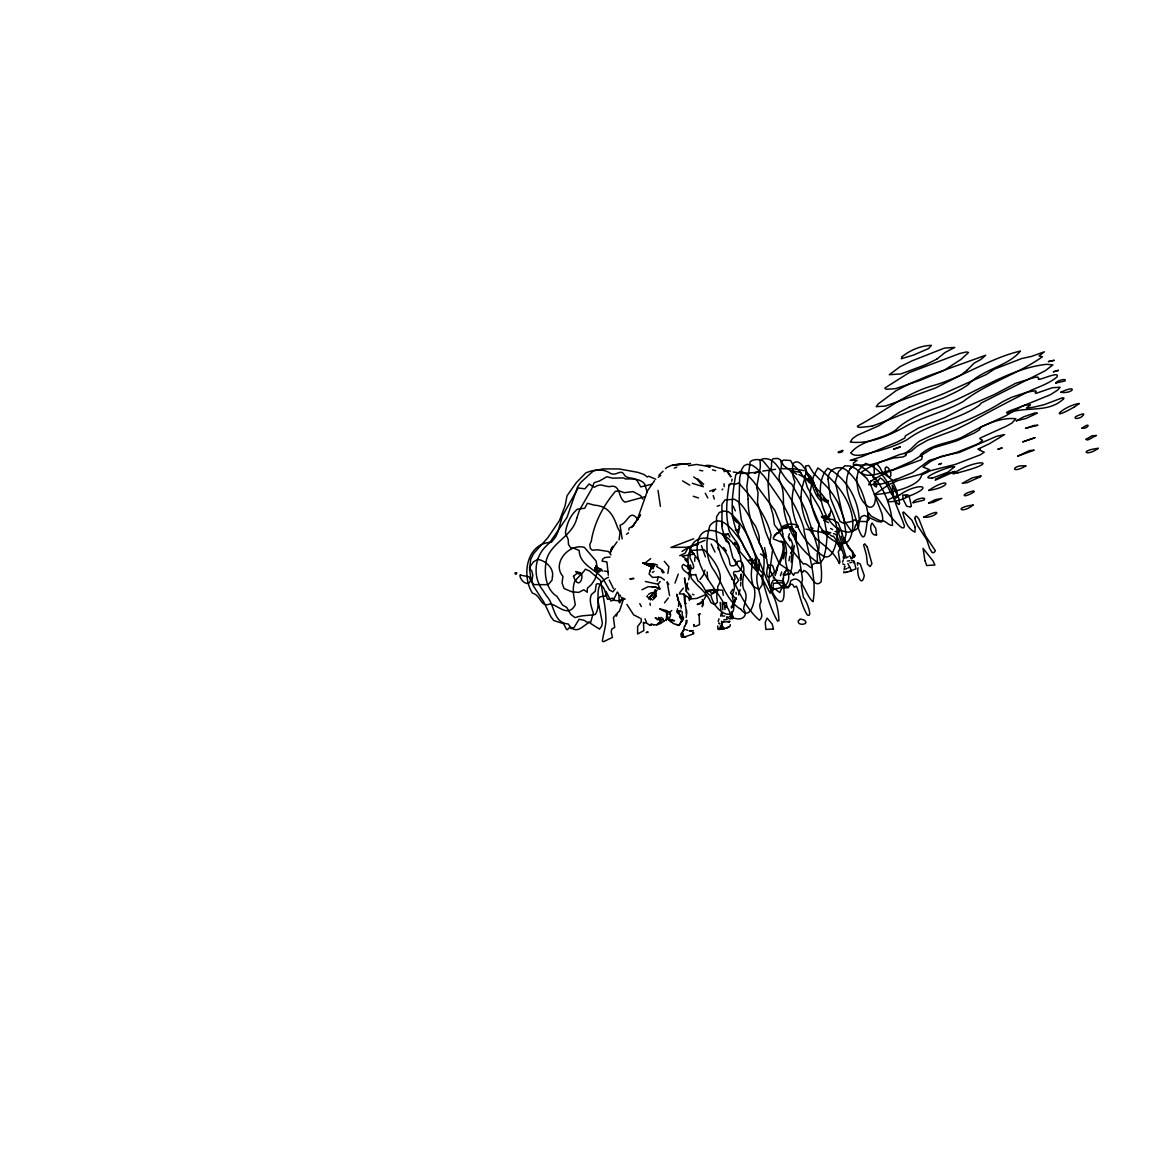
<?xml version="1.0" encoding="UTF-8"?>
<svg xmlns="http://www.w3.org/2000/svg" width="1156" height="1156" viewBox="0 0 1156 1156"><rect width="100%" height="100%" fill="white"/><g stroke="black" fill="none" stroke-linecap="round" stroke-linejoin="round"><path stroke-width="1.5" d="M758.943 559.547L759.246 567.293L758.177 569.749L755.504 568.145L754.536 565.255M796.065 541.615L796.036 532.743L790.502 526.847M653.386 593.071L655.972 591.395L655.914 595.889L652.562 600.036M668.616 619.052L674.54 620.815L668.5 619.038L673.269 623.532L679.049 625.439L681.997 620.339L680.523 615.758L677.344 612.492L677.373 610.96L679.338 610.686M685.421 595.528C683.442 602.97 687.545 609.862 686.202 617.362M695.666 574.518C690.248 576.815 677.864 567.928 683.427 564.388C693.123 570.602 697.111 570.804 690.161 558.334C688.528 541.673 698.614 534.274 714.119 540.025C720.188 545.545 727.182 551.918 729.248 560.096C730.057 564.012 729.436 566.715 733.366 565.775L735.115 565.284L737.875 561.267C744.204 558.94 742.831 572.61 736.545 571.541C730.578 570.703 735.288 576.266 735.028 579.04C732.875 581.107 733.728 583.245 734.436 585.745C734.898 590.47 732.023 592.956 732.499 597.522C739.84 626.09 714.553 613.128 711.027 595.629C704.322 593.042 704.134 584.315 697.949 580.919L695.681 574.518M677.344 612.492L677.459 608.764M686.491 613.764L686.606 610.166M791.716 554.605L791.282 562.293M783.335 578.072L783.204 580.933L773.494 580.11M623.705 598.476L619.486 610.975L617.535 612.666L616.408 616.119L616.293 614.313L613.388 617.622L614.717 627.275L611.726 629.153L611.206 631.971L612.449 637.39L603.475 641.725L602.363 641.175C603.331 633.098 606.597 625.41 605.831 616.856C605.311 604.386 602.29 592.927 600.585 580.587L589.676 571.064L585.355 569.171C582.407 574.055 577.87 576.714 574.532 581.858C571.974 589.069 573.983 597.291 575.298 604.718C568.304 618.041 558.435 605.383 550.169 603.837C540.401 608.244 541.311 595.297 532.454 593.144C521.212 575.717 526.457 542.915 551.383 542.294L555.964 536.427L557.886 531.876L562.524 515.706L578.188 487.976L584.922 488.829L589.083 483.974L594.271 487.283C601.51 482.659 602.999 486.56 609.674 486.647C621.22 483.555 617.607 498.279 625.035 502.166L645.539 496.574M685.999 623.359L686.129 620.367M853.403 562.9L853.345 560.646L851.495 560.559M684.655 602.204L684.034 593.852M643.487 622.318L643.791 630.641L637.606 633.979L637.606 626.538L641.32 621.682L641.103 618.474M722.197 526.442L722.428 522.425M740.606 585.875L740.823 582.205M682.098 614.501L682.257 611.77M679.193 593.938L682.95 593.982L690.753 598.895L691.187 596.698L686.317 591.395L687.589 583.058M740.924 578.217L741.184 574.243L740.823 577.928M694.684 561.296L694.929 557.38M784.129 574.807L789.866 573.896L791.614 568.709L793.926 547.091M783.277 579.691L783.696 575.283L786.456 569.865L783.06 574.763M858.084 567.871C856.278 573.622 861.625 588.765 864.283 575.659L860.208 563.926L857.434 562.654L857.564 565.111M876.566 534.896L875.713 528.278L872.173 523.032C868.907 526.269 871.277 536.456 876.566 534.925M859.226 521.125L861.321 516.645L864.413 515.388L877.751 521.515L881.58 522.006L882.794 519.232L882.201 514.333L870.613 484.696L866.827 478.411L855.729 468.715L850.31 466.056L844.848 465.781L838.505 471.561L835.268 481.922L843.085 517.108L844.285 520.807L851.683 531.746L854.053 530.373L855.642 525.084L859.313 521.081L858.489 527.367L855.975 529.679L849.255 532.15C823.375 531.746 811.44 485.144 827.783 468.238C846.409 478.107 858.879 499.782 859.226 520.879M738.54 594.95L740.086 589.531M667.113 618.792C671.217 618.677 671.838 612.492 668.211 611.51L667.185 612.088L666.29 620.541M678.485 606.423L679.02 601.741L677.488 599.357M741.097 575.659L741.256 574.344M721.315 612.868L720.708 616.206M773.089 586.482L773.494 583.115M683.485 636.999L682.343 633.185L683.485 636.999L684.612 636.985L693.499 633.864L693.036 632.231M731.748 579.257L731.921 577.899M825.991 548.247L823.592 558.521L820.24 563.044L818.593 563.145C801.411 551.542 788.016 532.526 784.259 511.848C782.496 501.95 784.866 491.098 780.141 481.835C776.731 475.232 783.103 468.57 781.051 462.01L783.479 460.059L790.588 460.493L792.944 464.741L798.782 470.232L804.648 478.382L807.408 487.572L819.329 507.672L824.011 518.105L827.234 535.3L826.005 548.175L826.439 546.181M651.16 598.707L651.045 599.458L650.062 596.799L652.634 594.112M657.446 624.341L656.738 624.789L660.293 622.188L658.718 617.333M782.988 580.832L782.887 583.766M721.835 615.816L722.384 612.796M688.673 579.821L691.013 568.102L690.508 565.053M731.734 481.199L732.124 479.119M788.927 560.819L789.837 556.238M682.416 633.329L683.803 636.566L681.332 636.826L680.855 634.167L684.02 629.196M796.195 534.708L795.068 539.939M736.155 597.594L733.034 607.001L731.372 607.724M776.919 570.211L777.742 566.295M827.089 517.079L829.575 516.096L830.745 510.938M789.866 573.896L783.768 575.081L784.144 573.463M806.238 473.209C817.408 480.318 813.781 497.745 827.436 502.47L828.274 500.317M844.039 569.735L844.834 566.339M687.112 620.31L686.505 623.648M730.216 624.601C731.777 627.881 722.197 628.864 718.757 629.543L718.223 628.878L719.523 628.286M785.083 552.423L783.465 558.782M724.263 471.735L724.639 470.217L730.39 471.128M721.402 621.234L722.341 622.174L721.228 628.922L720.361 625.656M705.926 592.233L709.943 591.106L711.735 593.881L713.686 592.912L714.466 589.835L722.616 590.181L723.295 595.326M775.141 574.388C777.005 563.695 785.473 554.143 782.569 542.843M657.172 580.962L658.212 577.09L660.827 577.35L664.454 579.965M777.049 569.388L775.112 575.63M724.523 628.633L721.59 625.28L722.225 628.734L721.214 626.422L722.341 622.174M667.821 573.419L668.905 566.801L664.295 561.296M668.992 614.414L669.642 612.145L666.636 612.377L666.564 618.72M701.634 601.423L701.056 603.446L697.169 604.516L703.166 601.265L702.328 599.516L703.007 600.701M679.41 616.755L681.997 620.339L682.156 616.74L681.592 621.234L683.514 617.983L682.416 615.642M718.237 621.48L719.003 618.836M597.262 571.815L595.109 579.011L591.569 584.416L587.335 588.274L587.234 592.262L583.838 589.777L578.65 592.436L571.642 591.713L564.041 588.52L562.047 582.913L562.943 576.425C551.542 563.405 568.94 543.031 584.387 547.395L596.062 561.021L597.219 567.567M789.953 540.733L788.421 536.875L789.389 533.696M791.311 548.623L792.669 544.245L791.138 539.996L788.421 536.875M704.9 570.154L703.368 575.052L700.016 579.561M842.58 562.134L843.23 560.096M688.384 574.749L689.742 570.5L687.589 565.472L688.037 568.897M780.445 575.818L781.673 571.974M825.283 516.284L828.592 517.108L829.098 515.518L828.346 517.267M594.805 569.373L595.152 567.654L594.661 570.226L595.499 570.948L595.961 568.434L596.38 570.139L598.981 572.234M652.793 567.379L651.03 568.275L649.094 573.968L652.446 577.393L658.212 577.09M684.092 628.864L683.817 629.688L685.378 629.587M576.873 517.946L579.546 510.085L591.728 488.844L594.155 482.688L599.588 480.939L606.857 476.734L612.492 478.136L623.561 477.905L625.396 478.96C631.956 478.902 639.976 478.367 644.643 483.887L647.259 492.442M674.974 583.072L678.269 574.113M794.273 545.444L790.747 553.637L793.204 549.028M721.214 626.422L721.113 625.454L719.567 629.442M829.127 514.102L828.332 516.096L829.575 516.096M576.887 517.917C572.769 535.994 552.004 542.077 546.644 559.128C543.652 571.541 545.199 589.069 556.961 596.395L562.582 605.036L566.743 607.478L570.804 614.428L575.052 617.651C581.699 614.949 588.592 615.888 595.398 614.385C602.681 603.533 590.673 584.907 608.562 577.249M683.803 636.566L681.606 633.083L682.95 636.508L681.867 634.182L683.731 629.904M756.154 568.463L758.177 569.749L759.275 564.504M779.26 564.446C782.02 557.929 786.571 549.62 782.757 542.699L773.248 538.884M681.867 634.182L682.343 633.185M650.799 596.062L649.845 597.233L656.001 590.976M658.472 622.983L658.01 623.922L659.628 623.734M852.03 558.362L855.108 555.646L846.958 544.274L843.548 537.627M850.021 468.787C839.964 488.034 854.443 507.744 857.651 526.356C866.494 552.828 865.815 522.05 868.691 513.105L871.263 516.212L880.323 520.865C885.438 519.261 887.75 525.705 892.504 525.431C891.392 502.138 879.095 473.339 855.989 464.235L850.021 468.787L851.495 467.226M798.377 620.888L800.14 619.009L803.767 619.876C811.165 624.283 796.903 626.552 798.377 620.902M783.768 575.124L784.303 574.07M615.295 588.765L612.853 591.843L609.328 589.892L603.23 578.983C595.513 569.186 579.546 564.851 579.185 550.502L572.856 547.785L570.818 548.002L568.477 544.49L568.246 539.664L565.414 532.959C566.628 524.029 570.356 515.056 577.422 509.189L584.748 508.25L587.378 503.25L594.198 505.129C608.359 506.053 613.316 515.099 617.622 527.671L620.05 532.15L619.081 539.852M610.96 550.415L617.058 541.817M683.918 627.607L684.771 625.902M684.771 626.191L685.725 624.341M772.959 580.615L771.081 584.242L771.442 588.433L773.147 589.329L779.693 587.971L783.204 585.832M703.31 602.767L702.27 606.77L702.602 604.299M704.105 599.343L705.926 595.99M660.567 621.625L660.871 619.891L659.411 618.229M650.048 571.122L651.03 568.275M660.379 621.928L660.871 621.119M650.337 599.993L650.149 596.828M828.592 517.108L829.43 515.749L828.577 516.891M680.826 610.238L680.855 611.452L678.471 612.088L677.373 610.96L680.523 615.758M652.446 564.287L655.076 564.403M732.687 589.444L730.549 592.826L735.852 599.01L732.138 607.29L732.76 602.999L735.852 599.01L734.32 600.932M656.189 595.904L654.267 598.577M631.768 527.541L640.511 514.825L637.072 520.258L647.36 491.054L654.556 480.621M679.656 592.725L683.326 588.101M664.324 620.815L660.466 623.633M803.781 477.486L805.197 475.347M1063.52 398.936L1063.939 398.011L1062.263 397.852L1044.186 404.687L1033.377 407.244L1026.441 408.039L1030.473 404.831L1025.401 405.062L1009.029 411.146L1006.601 412.475L1007.093 413.183C1027.193 405.843 1047.509 413.573 1063.419 399.037M668.298 597.97L664.512 602.84M773.248 537.786L777.323 532.815L774.26 535.82L775.459 534.534M633.04 525.749L636.277 521.298M734.508 585.601L738.626 580.471L735.317 574.59M654.339 566.454L652.461 567.35L642.779 562.943L653.732 564.46M653.776 592.927L654.758 591.699M646.739 596.612L647.577 595.557M645.366 581.497L658.01 584.228L660.221 581.439M653.342 596.236L652.865 597.334M752.484 558.753L751.559 559.894L748.828 560.068M754.16 563.752L752.845 561.773L755.287 558.825L755.475 563.391M842.724 563.897L844.761 564.778M810.948 477.818L807.191 480.202L809.388 482.587M729.364 485.477L731.358 483.266M658.819 475.217L663.096 471.2M698.643 615.021L700.045 613.634L699.105 615.093L699.553 624.645L695.464 626.364M722.067 489.855L722.832 489.046M855.108 555.646L851.033 558.854L851.004 557.423M729.479 616.625L732.066 613.981L731.488 612.434M729.638 621.307L728.8 622.145L729.754 621.437L727.919 621.509M596.048 567.697L595.152 567.654M665.48 468.671L666.477 467.79M899.975 494.768C917.431 482.442 937.241 485.303 907.937 496.618C897.417 503.091 872.881 504.305 899.917 494.782M780.632 530.691L777.121 533.667L781.933 529.737M731.401 607.666L733.034 607.001M665.769 619.948L666.969 618.951M670.379 611.683L671.78 610.556M645.77 562.481L650.669 558.637M712.775 491.705L714.379 490.462M658.284 477.312L660.784 475.419M729.161 618.951L731.286 617.347L732.066 613.981L733.164 618.431L730.549 618.865M680.494 621.957L682.878 620.18M711.735 593.881L715.073 591.511M626.523 534.26L628.561 532.844M657.143 590.427L654.874 591.511M648.516 594.343L651.767 592.508M682.054 551.426L688.412 547.193L705.001 540.358M848.244 556.744L846.337 557.871L838.172 531.731L835.094 531.457M647.36 623.633L650.134 625.367L651.753 624.76M622.925 597.999L621.986 598.62C616.654 610.368 621.162 594.256 617.29 592.045L613.561 599.877L612.983 598.201L607.565 599.314C605.325 593.794 604.704 584.026 597.161 583.679L596.178 584.618L595.268 591.294L591.467 594.459C588.664 600.441 591.583 607.218 593.303 613.085L590.745 622.116L587.205 622.318L584.228 620.31L579.113 619.24L574.214 627.303L571.035 628.691L569.662 627.217L567.495 629.717L566.353 629.196L563.593 623.705L553.767 620.526L550.877 616.842L543.826 602.088L533.234 585.673L531.182 580.081L529.592 569.821L530.662 559.403L533.61 553.551L547.828 537.728L559.403 520.648L565.082 505.808L567.047 495.736L576.382 482.558L585.861 472.876C593.389 469.726 602.984 468.281 610.122 473.194C616.206 476.836 620.96 468.238 624.327 474.899C627.173 479.596 634.124 476.474 637.361 480.997L640.727 486.878L651.97 484.234M772.092 588.303L773.263 588.418M652.374 572.422L653.964 571.411M688.499 465.695L696.461 464.466L710.405 466.764M870.959 481.185L868.618 484.754L881.797 483.916L896.247 479.364L894.672 479.942M633.806 525.272L629.023 528.263L628.878 530.069M726.055 535.242L728.323 533.928L729.826 537.063M666.636 612.377L668.457 611.784L667.431 611.813M705.81 594.545L697.025 598.389L690.753 598.895L688.514 593.953M595.774 568.001L596.019 565.891L596.843 567.582L601.842 569.489M848.114 567.856L849.66 567.004L847.854 563.608M843.909 571.642L843.837 572.74L851.365 571.021M909.122 407.215L899.83 411.984L878.661 425.87L857.145 435.321L852.666 438.471L850.252 442.04C870.41 444.496 891.363 434.685 908.717 424.599C926.418 415.77 946.027 411.189 963.295 401.45C987.426 382.752 1017.612 374.327 1042.394 356.771L1039.027 355.976L1044.359 351.8L1031.325 356.467L1021.803 358.505L994.435 369.125L986.082 374.587L943.599 393.69L909.208 407.172M726.849 627.809L728.916 626.725M652.331 593.057L653.631 592.407M713.686 592.912L716.07 591.713L716.59 593.144L714.466 589.835L709.943 591.106M845.542 569.113L846.886 568.492M693.687 538.768L670.899 547.438L688.412 547.193L698.253 544.303M712.66 490.621L715.694 489.219L709.668 491.17M650.684 564.706L655.134 564.735L647.851 564.706L642.779 562.943L650.163 566.31M679.714 555.704L685.103 553.204L688.412 547.193L699.105 560.848M667.07 467.284L672.604 464.958L690.522 463.498M786.326 527.96L779.231 529.477M641.883 589.762L648.126 586.742L655.481 586.786L657.735 587.855M653.747 597.522L655.177 594.791M654.758 591.886L655.972 591.395M623.965 599.068L618.735 600.845L613.244 600.224L610.932 601.019L606.033 591.41L605.484 596.019L600.152 596.756L597.739 599.372L602.377 622.925L601.626 626.234L599.473 629.095L588.996 622.39L581.309 627.853C575.645 631.783 571.382 629.023 568.188 623.951C553.175 623.012 554.866 605.05 546.846 596.265A47.497 37.642 86.4 0 1 543.378 590.991C533.263 578.925 533.769 559.894 544.187 548.132A292.15 231.503 86.4 0 1 550.01 542.222L567.018 517.368L577.552 486.979L580.803 482.384L593.375 470.897L602.97 468.917L619.081 468.931L637.91 472.37L643.892 474.437L647.389 477.038L648.545 476.185L655.727 479.205M895.178 479.827L912.72 472.616L929.121 460.435L957.717 451.982L978.395 443.687L982.614 440.349L979.753 438.63L980.389 437.936L1005.966 426.376L1011.818 423.168L1015.878 418.703C997.599 416.984 979.479 427.547 963.714 436.318C950.015 443.788 933.123 443.153 921.057 454.149C918.456 456.909 923.817 454.857 922.026 457.429L921.823 459.149L920.162 460.175L884.687 473.165L870.988 481.055M790.473 526.544L785.632 528.494M654.296 597.204L653.458 597.536L655.524 594.054L655.149 591.511M920.335 380.295L943.903 370.455L961.026 359.4L968.569 352.493L966.503 351.93L959.697 353.519L909.122 372.651L884.817 388.069L886.06 389.269L895.467 388.676L920.321 380.31M787.756 526.139L783.667 527.584M674.266 468.122L676.809 467.14M667.012 617.203L668.067 616.957M771.442 588.433L773.205 587.783M717.182 506.227L719.74 505.345M693.831 553.695L689.959 550.877L694.308 554.056L682.083 556.152L687.314 559.706L684.872 559.576L687.95 562.712M724.176 621.379L722.168 621.986L729.06 621.726M844.371 566.527L844.718 566.613M849.646 571.324L855.975 568.853L854.241 561.195M845.484 572.48L847.565 571.902M610.093 557.048L604.891 557.51L602.594 559.172L602.074 561.137L606.755 561.859M871.841 426.217C895.828 417.504 919.222 406.71 943.339 397.967C951.865 393.965 960.448 390.15 968.136 384.746C981.357 369.617 1008.307 366.279 1020.43 351.077C989.522 358.143 962.37 377.766 931.505 386.061C903.992 394.182 882.187 413.27 857.391 426.087L857.925 427.099L860.425 427.388L871.769 426.232M906.203 454.351L904.96 453.788L911.289 451.172L916.997 446.202L927.791 440.133L955.636 429.685L969.465 422.793C989.666 411.464 1010.662 400.453 1031.73 390.005C1040.357 386.379 1049.532 383.07 1056.844 377.131C1061.396 369.53 1034.895 382.824 1038.709 378.532L1037.799 377.015L1034.374 377.506L1015.532 383.344L994.088 394.658L964.205 407.707L944.698 417.634L918.456 428.038L905.321 435.942L904.83 438.008L897.172 442.054L862.405 456.476L850.151 460.319L857.16 460.305L853.417 463.079L853.446 465.377L871.393 464.567L893.66 458.007L902.677 457.01L905.914 455.565L906.217 454.366M758.611 471.865L754.463 472.891L760.417 471.576M828.404 519.189L823.795 520.316L828.563 522.685M685.002 636.855L686.158 636.595M698.238 614.472L699.366 614.241M658.01 623.922L659.209 623.676M773.147 577.884L774.375 577.639M782.959 582.711L774.592 583.216M795.559 527.223L798.218 526.731M652.23 587.378L655.481 586.786M762.816 471.056L775.532 469.307M847.334 561.079L849.588 560.689M756.197 472.385L742.297 473.44L733.265 472.009M728.323 533.928L722.818 534.289L726.445 541.731M706.099 590.499L713.657 589.387M719.697 623.546L719.133 622.997M842.753 450.464C831.655 453.643 844.14 452.979 842.565 450.493M657.157 624.775L653.834 624.948M775.777 589.011L773.335 588.881M681.809 636.71L683.239 636.551M648.762 564.475L652.215 564.706L648.487 564.215M849.776 562.683L851.625 562.466M722.876 616.134L724.696 615.917M735.274 529.954L738.438 529.607L739.768 528.191L739.45 526.255M690.768 630.685L691.49 630.612L689.207 630.829L693.369 630.714M723.902 619.789L727.11 619.5L726.618 616.842M653.863 565.631L651.377 564.388L648.502 564.807M646.392 622.665L643.487 622.968M649.903 625.237L651.175 625.136M923.601 517.223C935.695 518.336 945.926 505.923 923.63 517.209M772.829 628.98L765.864 629.442L765.243 622.419L767.122 618.084L772.208 624.052L773.48 629.066A3.887 2.254 64 0 1 773.075 628.965M688.138 463.672L672.604 464.958L687.213 463.816M782.063 468.628L793.767 468.816L804.128 470.622M805.877 479.596L809.46 479.538C813.94 486.604 814.301 495.519 821.295 501.083M723.959 628.777L722.399 628.792M609.241 580.023L613.345 588.462M656.998 588.78L659.903 588.852L658.01 584.228M733.179 543.985L736.589 544.115L738.67 548.479M667.171 610.744L659.643 608.851L664.44 611.394M667.185 612.088L665.35 611.871M607.42 571.613L608.215 571.714L604.357 570.948M731.705 618.229L733.164 618.431L731.56 611.64M725.072 609.588L724.032 602.536L726.633 602.926M829.632 533.956L805.905 529.13M699.582 470.29L702.761 470.868M823.534 517.397L831.626 519.478M830.832 532.772L821.772 530.806M692.3 483.28L703.31 486.748L697.169 479.335L693.672 476.966M823.448 533.205L827.999 534.202M658.414 618.706L662.085 620.006M718.685 623.46L719.769 623.734M722.919 468.671C716.951 468.194 711.98 464.596 705.81 465.521L709.582 467.284M712.472 469.827L715.651 470.709M657.591 588.202L659.903 588.852M810.616 527.714L813.015 528.393M800.949 472.515L791.831 470.738L796.831 474.394M656.781 618.229L655.163 617.752L657.952 620.021M730.606 476.792L727.081 471.561L723.974 470.463L722.803 468.83L724.537 469.35M654.932 564.273L657.533 565.053M682.199 617.579L683.514 617.983L679.049 625.439L676.607 624.457M651.059 623.893L653.66 624.717M693.297 496.285L698.499 497.947M833.49 533.581L836.019 534.433L838.606 539.635L844.805 558.261M826.034 518.076L821.324 516.356L822.696 518.163M724.032 602.536L726.243 603.345L727.052 606.698M798.854 474.581L807.177 478.887L811.151 484.147M798.016 525.85C792.77 522.743 786.253 524.073 781.326 527.15L782.28 528.148M832.349 519.232L838.245 523.003L842.348 533.985M686.433 629.818L687.69 630.338M817.884 495.057L818.766 495.418M639.875 618.012L633.633 614.848L626.899 604.4M684.627 602.883L686.303 603.591M750.071 560.414L752.556 561.498L753.654 563.507M731.271 606.38L732.355 606.871M692.43 594.213L693.918 594.892M597.609 568.03L596.482 567.48L597.811 567.986M780.878 541.008L784.158 542.641M692.762 632.476L693.903 633.055M824.647 515.778L825.846 516.4M656.594 566.527L662.186 569.807L664.136 572.451M660.842 617.434L662.995 618.619L663.746 621.22M722.803 468.83L723.974 470.463M830.6 528.494L832.609 529.636M830.384 535.156L832.595 536.427M599.328 569.084L602.681 571.165M682.604 480.91L689.756 485.173M600.181 571.44L597.291 569.648L596.019 565.891L595.456 570.009M796.036 532.743L793.03 529.173M828.13 500.953L823.115 497.86L827.436 502.47M667.561 618.85L671.983 622.448L668.37 619.009M624.168 598.476L625.179 599.198M653.154 568.81L648.155 564.663M637.953 519.651C629.355 507.903 628.315 523.076 620.05 525.171L622.13 538.927M805.573 471.359L810.862 476.662L814.185 483.208M651.912 567.134L653.111 568.102M703.657 484.234L697.357 478.642M818.087 494.898L821.511 497.687M736.618 530.893L738.8 532.743L739.262 524.289L735.534 520.316M734.494 542.352L736.589 544.115M740.794 609.255C751.819 623.662 757.252 593.404 753.77 586.973C751.227 580.919 750.822 574.546 751.862 568.073C753.539 558.464 745.288 551.412 742.398 542.988C735.592 534.231 721.243 510.909 709.827 525.778C705.738 540.372 704.828 558.478 714.48 571.194C722.905 584.228 726.589 600.817 740.852 609.299M777.843 529.347L774.433 524.853L773.075 515.056L769.448 502.34L768.119 484.754L768.986 471.547C773.812 468.151 769.564 461.909 773.162 458.686L777.641 458.412L780.257 459.669L783.826 465.724L789.909 470.232L796.831 479.364L808.55 498.612L819.445 524.145C815.601 533.696 822.017 544.693 817.191 554.042L817.451 563.319L814.893 563.247L812.076 564.851C811.859 572.191 807.452 561.729 803.391 564.041C794.056 552.915 785.083 542.193 777.815 529.303M790.56 528.624L793.565 531.587M849.53 555.848L850.874 557.25M760.446 553.912L765.734 557.756L766.572 556.845L764.55 547.626M621.133 597.233L622 598.172M852.117 551.759L848.562 547.713L843.519 537.656M833.346 536.095L836.93 541.051L841.221 550.314M714.466 589.835L716.07 591.713M723.512 547.453L726.402 550.892M725.159 470.839L724.639 470.217L727.673 471.518L731.083 476.604M661.405 570.905L663.125 573M737.355 565.082L732.788 557.654L729.176 543.595L724.696 537.598L722.052 528.017L721.908 504.204L725.029 499.883L734.522 499.291C744.97 504.84 748.293 517.108 755.403 525.908C757.411 531.066 760.619 536.846 758.741 542.251C767.685 555.097 762.873 570.356 762.194 584.777L759.145 589.444L753.842 586.858L737.355 565.082L734.941 559.793M925.046 560.79L926.678 565.53L934.929 565.009L933.123 561.094L923.066 548.349L924.93 560.646M729.089 543.681L722.818 534.289M651.377 564.388L653.082 566.541M642.895 499.103L640.597 495.635L633.17 491.618L624.139 492.702L618.951 490.78L615.382 491.401C603.446 505.447 593.967 523.003 591.294 541.355L589.777 544.418L590.326 548.378L592.277 550.198L597.609 549.808L608.634 551.542L610.946 554.894M691.013 568.102L688.355 564.59L688.427 566.498M732.051 516.241L736.372 522.006M771.428 590.167C779.881 607.42 785.907 604.169 783.551 585.803L783.233 580.673L784.996 585.456L788.161 587.898L790.69 584.257L792.554 584.401L794.432 587.335L796.311 586.15L796.903 587.118C800.097 596.178 802.062 606.409 807.163 614.819C813.622 618.937 806.021 599.213 803.478 597.551L801.296 585.326L802.495 579.199L797.987 549.273L789.606 517.05L781.528 501.357L764.333 476.46L756.313 468.007L752.094 465.16L747.181 464.293L744.161 465.666L741.935 468.917L739.652 478.02L739.103 504.045L741.401 520.099L752.585 548.782L760.243 563.637L771.818 591.381M646.724 623.041L645.048 618.836M668.775 584.401L667.113 581.844L669.57 595.629M688.701 589.748L684.829 581.685L684.525 577.928L686.317 591.395M727.846 616.813L728.54 617.94M817.306 493.988L817.783 494.956M836.424 541.297L839.039 546.412M705.276 493.251L707.862 498.005M867.347 547.236L864.818 543.855L863.59 544.881L866.379 554.707L867.433 564.07L870.121 566.599L871.942 563.709L867.318 547.193M639.803 603.591L641.334 606.582M717.63 547.568L718.671 549.606M711.171 544.028L715.015 552.048M849.66 567.004L851.596 571.093M733.15 506.169L735.346 510.836M679.02 601.741L681.029 606.019M837.768 527.671L839.632 531.905M852.68 553.103L854.4 557.134M842.045 534.115L843.027 536.485M843.432 542.742L841.265 536.211M728.309 525.864C728.425 536.384 739.898 541.022 739.594 551.21L761.183 576.468L770.199 593.187L771.182 590.933L769.332 584.647L768.913 577.754L772.714 549.129L765.734 531.962L757.498 502.383L758.061 492.615L756.645 487.586L760.359 466.836L760.07 460.536L762.382 458.903C777.742 456.187 780.632 477.125 791.802 484.162C797.524 494.884 804.316 504.926 807.871 516.963C814.503 538.046 823.563 560.313 821.107 581.815C814.084 589.343 810.457 572.292 803.897 570.457L802.755 572.191L799.605 569.865L797.958 572.711L794.591 573.116L793.608 575.385L790.328 571.209L779.375 563.825L769.549 542.67L771.038 535.214C766.442 514.897 752.267 498.077 738.727 483.049L734.652 484.407L731.228 483.555L729.133 484.321C727.081 497.875 725.274 512.455 728.323 525.893M701.432 545.661L705.406 556.86M756.573 565.125L758.177 569.749M816.83 491.517L814.619 484.595M713.238 495.563L714.278 499.089M648.906 599.14L648.169 597.146L648.502 598.013M620.266 595.167L620.497 596.062M693.889 625.324L693.817 624.486L694.005 626.668M680.133 603.851L681.231 608.114M702.862 601.727L703.455 604.501M720.202 602.392L720.882 610.166M658.053 490.39L660.394 506.4M688.976 597.565L689.381 600.484M717.717 626.003L718.151 629.167M843.273 556.397L843.577 558.81M752.657 560.255L752.845 561.773M722.254 602.695L722.861 609.776M655.192 592.725L655.38 594.285M608.302 575.168L607.016 562.654M650.033 603.201L650.236 605.311M736.04 592.32L736.213 594.227M723.988 483.743L724.248 486.662M738.236 548.724L738.597 553.074M707.197 571.989L707.674 579.243M852.507 551.224L852.752 557.033M721.113 625.454L721.228 628.922M748.163 499.363C747.657 517.05 754.752 533.508 762.266 548.97A107.58 62.381 64 0 0 766.934 559.793C765.619 566.902 786.542 602.695 790.675 580.991C801.816 572.249 805.429 596.568 813.015 601.727C817.234 578.968 808.347 553.305 803.882 529.968L804.143 529.188C796.6 503.005 780.083 481.373 763.018 460.868C759.058 459.091 753.741 458.889 750.215 461.678L746.834 486.604L748.163 499.363M782.728 533.884C783.493 540.994 787.843 548.363 786.123 555.79C783.233 566.151 794.273 576.613 784.924 585.991L781.413 588.837L779.867 592.595C777.15 591.222 774.217 586.656 770.893 588.707L772.194 588.404L773.191 590.369L771.341 592.118L770.546 591.048C776.326 599.184 778.595 611.235 778.913 620.729L777.439 621.018C769.535 606.886 765.966 591.496 761.399 576.194L763.018 573.376C750.721 561.166 743.062 546.152 736.502 530.59C729.205 512.773 732.673 493.251 735.736 474.841L740.201 471.258L742.918 472.197L746.79 474.148L753.683 481.676L774.852 510.345L781.456 526.688L782.728 533.884M792.655 463.874C792.554 469.986 792.12 476.026 794.895 481.734C792.554 491.979 790.69 502.6 793.406 513.062C796.975 531.168 808.564 546.933 824.156 556.542C832.045 559.186 834.69 547.583 836.482 541.991C839.025 529.564 834.849 516.92 829.314 505.866C824.011 492.702 809.619 485.65 806.686 471.46C803.709 466.894 798.319 457.892 792.655 463.874M800.992 496.661C801.296 511.992 806.628 528.017 816.873 539.52C825.687 546.615 834.964 552.987 839.27 563.622L839.935 562.091L838.317 551.846L844.183 541.355L846.12 534.173L843.663 517.642L837.999 502.629L833.115 494.638L827.841 487.745L813.318 472.862L808.709 465.492L805.631 465.926L806.035 473.324L801.643 489.407L800.992 496.661M716.489 524.347C714.321 544.49 723.699 564.012 733.598 581.02C740.346 595.123 747.672 610.007 759.376 620.252C765.908 614.717 756.573 607.738 761.096 601.684C760.46 591.858 754.276 581.266 757.975 571.555C755.966 549.317 745.923 526.168 728.627 511.805L723.685 511.068L719.422 512.383L716.59 516.689L716.489 524.347M1058.39 370.368L1053.434 371.784L1058.39 370.368M1082.753 415.293C1082.738 417.981 1072.999 420.062 1075.47 416.839C1076.987 415.669 1086.9 411.912 1082.753 415.293M697.126 549.678C697.805 572.292 716.156 587.364 725.535 606.698C731.098 608.374 728.54 618.431 735.577 618.503C742.036 620.512 748.496 615.599 743.597 609.039C744.132 603.157 748.77 596.019 743.713 589.459C740.071 580.009 747.701 569.359 740.982 560.992C739.898 537.786 696.981 511.689 697.126 549.678M930.421 461.461L923.008 467.024L929.511 469.697L920.653 474.191L898.198 480.477L889.455 484.22L874.312 494.58C885.482 494.161 919.699 487.485 921.621 474.971L930.638 470.651L955.521 464.351L980.317 454.814L984.276 452.184L979.248 450.06L980.317 448.875L977.904 449.164L989.464 443.702L1004.607 434.54L996.559 436.303L959.437 452.43L940.551 456.591L930.421 461.461M915.162 527.15L914.988 532.15C907.344 528.87 904.426 519.261 902.793 512.426A3.526 2.052 64 0 1 903.732 512.094L911.925 520.272L915.162 527.15M928.673 490.462C953.035 486.806 950.073 475.824 928.673 490.462M911.376 505.75L910.48 507.022L906.709 506.241L903.284 499.609L902.634 495.187L904.816 494.956L906.116 497.152L906.188 494.696L908.891 495.36L911.376 505.75M717.659 589.3L716.706 596.351L717.457 602.204L714.928 604.689L710.897 602.608C707.038 592.349 697.299 586.525 691.259 578.231C690.118 569.113 685.089 559.244 690.233 550.516L703.932 549.649C712.399 557.871 726.055 574.72 717.775 586.367L717.659 589.3M828.072 479.249L830.528 498.149L840.022 521.443L843.345 523.119L851.741 521.457L854.501 519.897L857.969 521.342L866.957 521.631L869.153 519.29C865.887 502.874 862.058 484.378 848.836 472.573C841.857 463.672 828.014 467.559 828.072 479.249M856.798 477.789C857.001 488.396 859.168 501.415 869.153 507.152C875.294 508.235 875.222 500.042 875.742 495.765C883.979 506.675 890.915 519.29 901.882 527.757L903.761 527.815L904.483 526.168C900.596 514.463 894.643 503.481 891.854 491.112C886.811 479.075 878.387 467.53 865.569 463.426L858.561 470.261L856.798 477.789M516.602 572.841C516.241 576.858 513.192 571.411 516.602 572.841M774.607 571.642C765.98 584.199 765.85 572.625 767.844 565.978L768.769 565.125L772.584 565.501L774.607 571.642M861.379 472.674C867.448 479.22 883.95 471.417 892.634 469.77A65.343 12.355 -18.1 0 0 894.614 468.989L911.94 461.244L933.21 447.964L954.581 441.505A12.369 2.341 -18.1 0 0 959.191 439.757L974.537 432.908L979.407 429.844L980.967 427.012L1005.532 415.958L1021.312 406.565L1050.529 394.673L1057.682 390.063L1060.11 387.246L1052.408 387.722L1035.863 393.416L1035.126 392.578L1036.195 391.277L1035.241 390.8L1027.496 392.029L1011.659 397.274L1002.512 401.797C977.21 418.053 946.721 427.763 919.41 441.202C912.431 446.014 910.003 452.892 899.671 454.525C887.36 459.452 874.037 463.845 863.243 470.969A65.328 12.355 -18.1 0 0 862.145 471.691L861.379 472.674M573.492 576.353C580.904 596.467 588.028 561.845 573.492 576.353M520.258 575.096L520.084 576.801C521.298 580.298 524.622 584.141 528.697 583.448L530.705 580.485L529.072 576.801L520.258 575.096M957.948 472.79C1004.795 460.926 975.664 457.892 953.035 473.815L957.948 472.79M810.298 491.011C810.183 506.574 815.804 522.989 826.121 534.708C832.884 541.557 846.51 549.837 850.946 536.167C859.313 510.157 838.505 482.413 817.856 467.978L813.333 476.734L810.298 491.011M913.182 502.73L923.89 500.187C928.095 495.765 912.778 499.479 913.182 502.73M902.186 356.669L901.348 358.736L913.616 355.036L928.586 348.534L931.418 345.384C921 345.442 909.425 350.586 902.186 356.669M876.523 485.404L876.349 487.008L874.341 485.809L874.138 481.561L875.598 481.619L876.523 485.404M914.815 518.466L917.387 525.315L926.722 539.693L929.583 548.291L932.083 552.539L934.048 552.554L935.392 550.762L925.551 536.081L918.933 519.073L916.578 516.212L915.494 516.4L914.815 518.466M973.15 505.071C961.648 514.275 953.18 507.513 973.15 505.071M899.556 503.597L898.689 504.536C893.111 500.404 892.75 491.488 892.302 485L898.718 498.077L899.556 503.597M890.684 472.688L890.871 475.781L889.744 477.182L887.75 475.969L885.424 471.764L885.106 468.267L886.377 466.865L888.487 468.05L890.684 472.688M552.525 576.338L551.961 580.298L548.204 584.676L533.667 584.604L531.76 581.352L532.858 575.269L531.832 571.093L529.376 567.784L533.407 561.903L537.713 559.331C545.473 560.674 553.811 567.856 552.525 576.338M1055.919 383.055L1064.922 380.989C1067.71 377.709 1056.237 380.685 1055.919 383.055M1074.213 407.071C1045.631 423.255 1064.286 405.279 1079.372 403.516L1074.213 407.071M897.721 496.358L896.102 498.048L894.831 497.774C888.386 492.369 888.285 482.312 880.207 477.934L877.722 481.272L875.121 478.252L873.011 477.601L874.283 473.469L874.124 465.03L875.569 463.917L877.664 464.799L880.222 468.036A14.811 8.598 64 0 0 882.924 472.905L892.085 479.899L896.724 490.708L897.721 496.358M936.808 359.126L924.901 365.007L900.827 373.966L889.267 374.703L900.278 366.568L912.257 360.744L944.452 348.086L954.74 347.436L945.146 352.436L936.808 359.126M1060.746 392.289C1073.649 394.196 1078.317 383.763 1060.746 392.289M1081.958 428.139C1088.388 429.338 1091.77 420.914 1081.958 428.139M900.119 446.939L893.574 449.193L900.119 446.939M967.052 370.209L960.939 375.079L935.681 387.925L885.352 406.074L876.248 406.652L878.271 403.892L896.001 390.757L910.567 383.315L926.476 376.567L985.663 355.268L980.808 359.487L974.248 363.056L967.052 370.209M655.322 589.878L655.12 590.716L655.322 589.878M611.538 548.103L610.354 552.554L612.998 546.34L611.538 548.103M973.988 491.473L973.829 492.037C961.994 499.435 960.116 493.93 973.468 490.968L973.988 491.473M1098.2 448.34C1086.842 456.967 1078.042 450.681 1098.2 448.34M935.638 479.307L935.276 480.145L955.044 471.359L946.836 473.743L935.638 479.307M575.861 571.584L578.592 573.968L579.98 573.824L579.431 572.495L575.89 571.57M850.888 452.849C855.079 458.831 870.771 452.285 877.939 451.115C888.097 448.109 898.313 444.728 907.518 439.41C929.034 423.154 957.515 420.654 979.58 405.077L981.184 403.054L1045.342 370.686L1052.87 364.906L1046.628 364.313C1005.98 368.764 971.04 396.826 932.184 409.426C919.396 415.047 905.784 419.888 895.77 430.003C882.534 439.497 861.35 439.8 850.975 452.747M979.999 476.951L967.326 482.63L962.226 483.338L972.196 477.905L981.169 475.766L979.999 476.951M954.567 466.807L947.92 472.183L931.548 478.468L932.372 477.89C915.711 479.957 951.041 464.972 954.567 466.807M1016.341 420.784L1025.907 418.559L1037.322 413.111L1034.837 412.981L1023.797 416.781L1016.341 420.784M740.447 577.567L740.75 580.24L740.447 577.567M1054.07 360.34L1048.478 361.568L1054.07 360.34M646.349 632.563L647.895 632.072L646.349 632.563M928.6 503.062L932.95 502.47L941.779 498.424L935.031 499.768L928.6 503.062M870.714 481.084L871.48 481.012L870.714 481.084M1086.12 439.222C1086.539 442.083 1093.995 436.144 1096.48 435.494L1092.145 435.769L1086.12 439.222M1037.655 425.307L1025.473 428.356L1034.259 425.394L1037.655 425.307M1025.849 465.984C1009.809 474.957 1011.948 464.177 1025.849 465.984M1001.977 448.022L997.801 449.25L1001.992 447.936M1017.771 456.158L1034.158 450.175L1029.476 450.565L1017.771 456.158M938.831 464.38L941.461 463.455L938.831 464.38M1034.88 437.734L1022.887 441.838L1034.88 437.734M652.678 563.94L648.762 563.94L652.678 563.94M631.508 578.621L629.818 578.925L633.907 578.462L631.508 578.621M678.485 600.166L676.694 594.386L678.485 600.166M782.988 582.942L782.742 581.844L782.988 582.942"/></g></svg>
